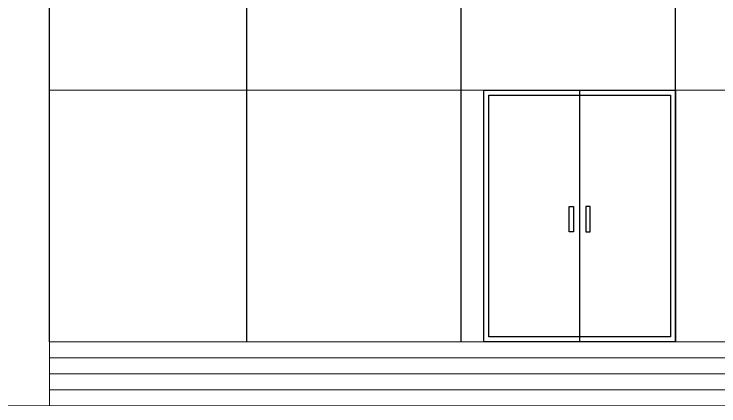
# Model space of a CAD drawing. Header units: metres. Extents: x 2754 to 3501, y 1112 to 1514.
# Drawn here: x 3338.31 to 3345.03, y 1417.31 to 1421.04 of the extents above; entities that cross this region are included whole.
import ezdxf

# ---------------------------------------------------------------- set-up
doc = ezdxf.new("R2010")
doc.units = ezdxf.units.M
doc.layers.add('AR-WALL', color=7, linetype='Continuous')

msp = doc.modelspace()

# ---------------------------------------------------------------- linework, layer by layer
at = {"color": 2}
msp.add_line((3343.70195, 1420.31894), (3343.70195, 1417.91894), dxfattribs=at)
for points in [[(3342.78755, 1420.31894), (3344.61635, 1420.31894), (3344.61635, 1417.91894), (3342.78755, 1417.91894)], [(3342.83719, 1420.26929), (3344.5667, 1420.26929), (3344.5667, 1417.96858), (3342.83719, 1417.96858)], [(3343.60088, 1419.21087), (3343.6427, 1419.21087), (3343.6427, 1418.96829), (3343.60088, 1418.96829)], [(3343.80302, 1419.21087), (3343.7612, 1419.21087), (3343.7612, 1418.96829), (3343.80302, 1418.96829)]]:
    msp.add_lwpolyline(points, close=True, dxfattribs=at)
at = {"layer": 'AR-WALL', "lineweight": 25}
for p, q in [((3338.65084, 1417.91894), (3338.65084, 1421.72894)), ((3340.53044, 1417.91894), (3340.53044, 1421.72894)), ((3342.57419, 1417.91894), (3342.57419, 1421.72894)), ((3344.61635, 1417.91894), (3344.61635, 1421.72894))]:
    msp.add_line(p, q, dxfattribs=at)
at = {"layer": 'AR-WALL', "lineweight": 13}
for p, q in [((3338.65084, 1420.31894), (3347.70713, 1420.31894)), ((3338.65084, 1417.30934), (3338.65084, 1417.91894)), ((3338.65084, 1417.91894), (3348.0699, 1417.91894)), ((3338.65084, 1417.76654), (3348.0699, 1417.76654)), ((3338.65084, 1417.61414), (3348.0699, 1417.61414)), ((3338.65084, 1417.46174), (3348.0699, 1417.46174)), ((3336.46273, 1417.31096), (3365.63606, 1417.31362))]:
    msp.add_line(p, q, dxfattribs=at)

doc.saveas('drawing.dxf')
